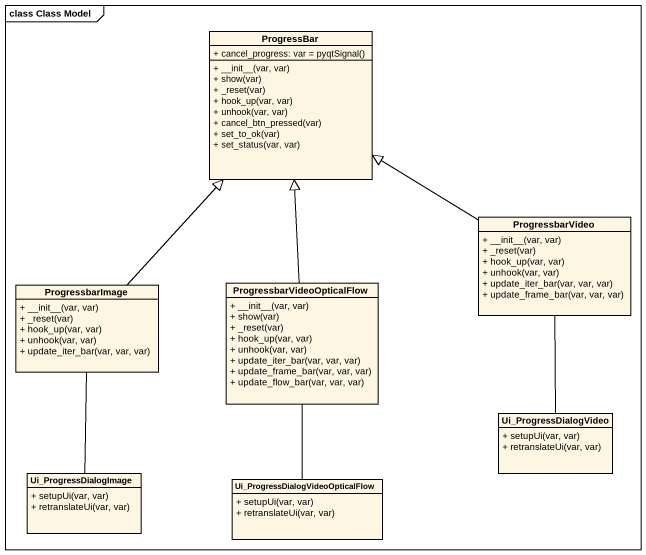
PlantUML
@startuml
mainframe class Class Model
hide circle
hide empty members
skinparam classAttributeIconSize 0
class ProgressBar {
  {field} + cancel_progress: var = pyqtSignal()
  + ~__init~__(var, var)
  + show(var)
  + _reset(var)
  + hook_up(var, var)
  + unhook(var, var)
  + cancel_btn_pressed(var)
  + set_to_ok(var)
  + set_status(var, var)
}
class ProgressbarVideo {
  + ~__init~__(var, var)
  + _reset(var)
  + hook_up(var, var)
  + unhook(var, var)
  + update_iter_bar(var, var, var)
  + update_frame_bar(var, var, var)
}
class ProgressbarImage {
  + ~__init~__(var, var)
  + _reset(var)
  + hook_up(var, var)
  + unhook(var, var)
  + update_iter_bar(var, var, var)
}
class ProgressbarVideoOpticalFlow {
  + ~__init~__(var, var)
  + show(var)
  + _reset(var)
  + hook_up(var, var)
  + unhook(var, var)
  + update_iter_bar(var, var, var)
  + update_frame_bar(var, var, var)
  + update_flow_bar(var, var, var)
}
class Ui_ProgressDialogVideo {
  + setupUi(var, var)
  + retranslateUi(var, var)
}
class Ui_ProgressDialogImage {
  + setupUi(var, var)
  + retranslateUi(var, var)
}
class "Ui_ProgressDialogVideoOpticalFlow" as Ui_ProgressDialogVideoOptica {
  + setupUi(var, var)
  + retranslateUi(var, var)
}
ProgressbarVideo -up-|> ProgressBar
ProgressbarImage -up-|> ProgressBar
ProgressbarVideoOpticalFlow -up-|> ProgressBar
Ui_ProgressDialogVideo -up- ProgressbarVideo
Ui_ProgressDialogImage -up- ProgressbarImage
Ui_ProgressDialogVideoOptica -up- ProgressbarVideoOpticalFlow
@enduml
